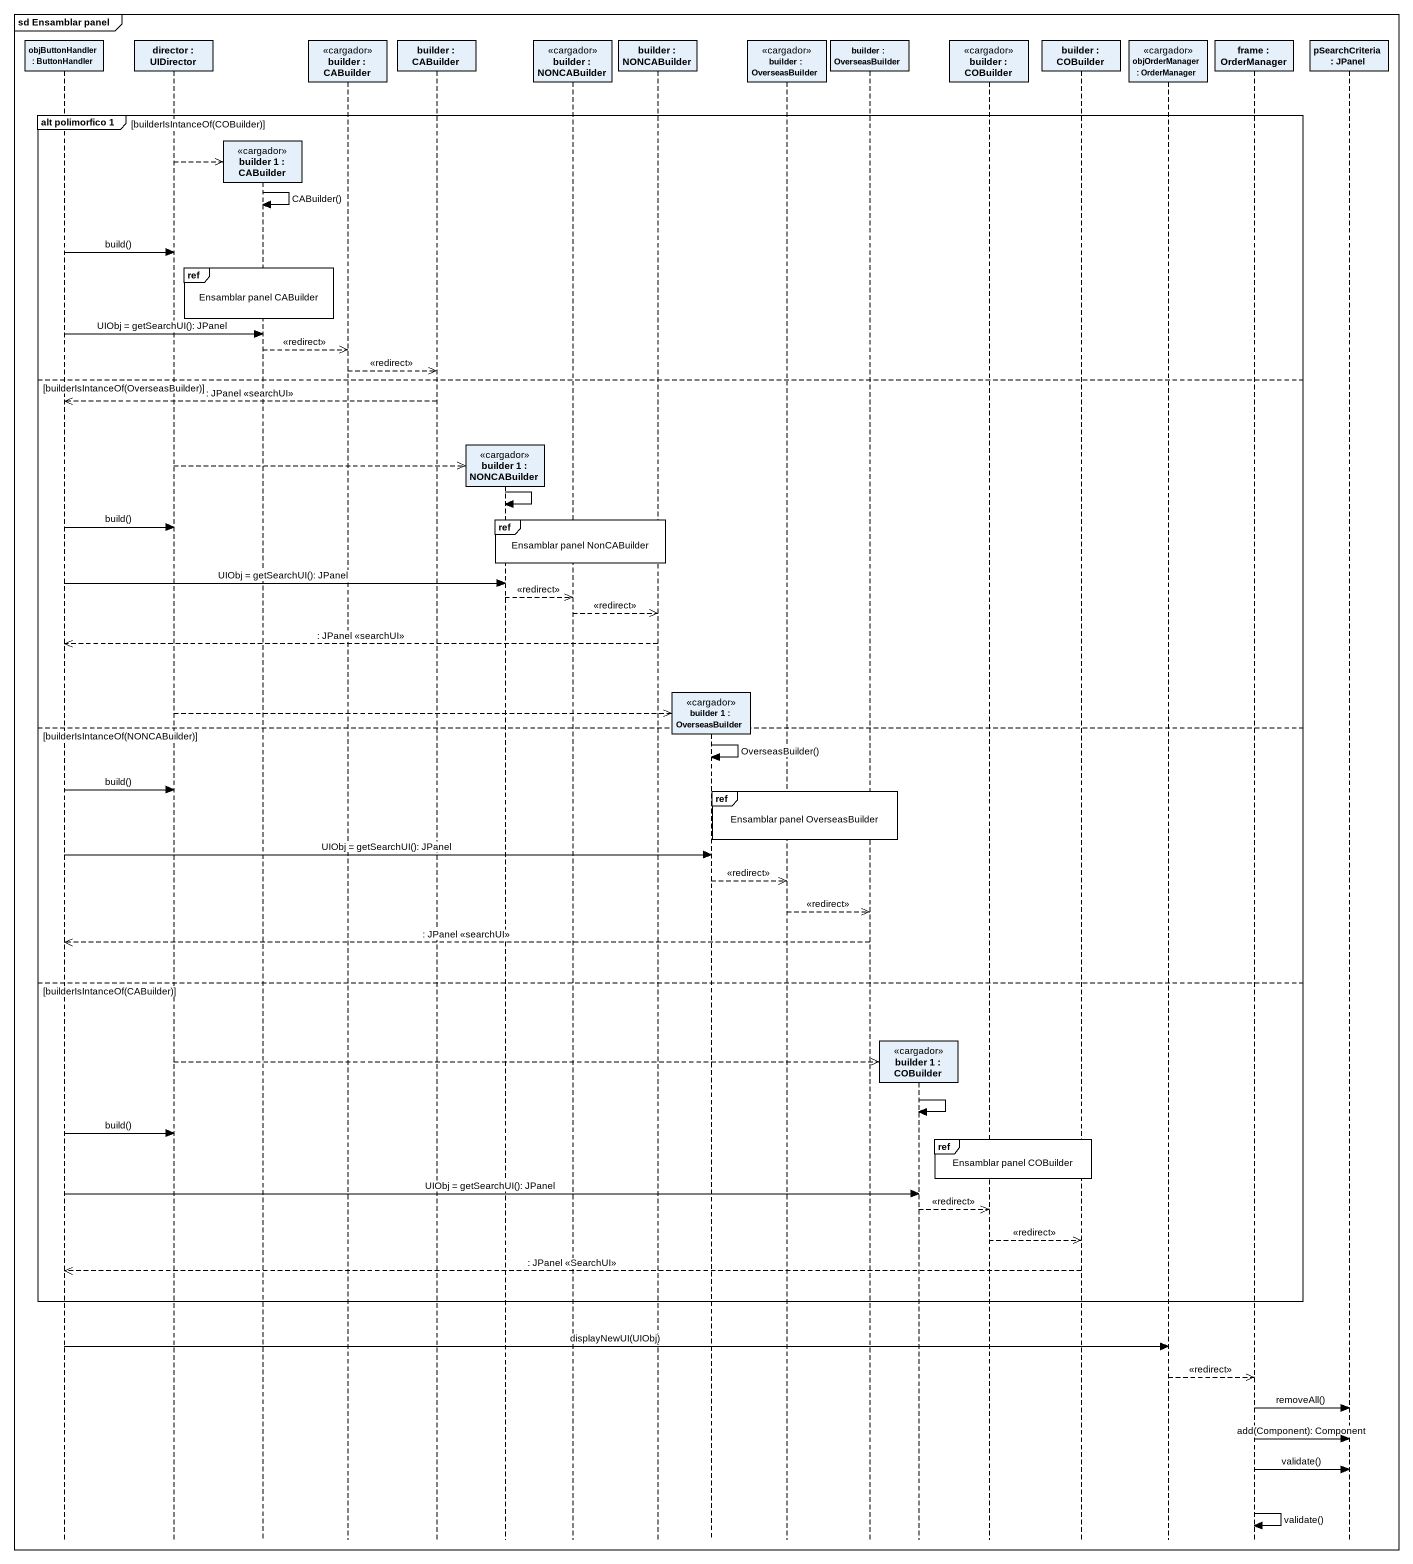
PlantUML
@startuml
mainframe sd Ensamblar panel
hide footbox
participant "objButtonHandler : ButtonHandler" as objButtonHandler
participant "director : UIDirector" as director
participant "builder 1 : CABuilder" as builder_1 <<cargador>>
participant "builder : CABuilder" as builder <<cargador>>
participant "builder : CABuilder" as builder_2
participant "builder 1 : NONCABuilder" as builder_1_2 <<cargador>>
participant "builder : NONCABuilder" as builder_3 <<cargador>>
participant "builder : NONCABuilder" as builder_4
participant "builder 1 : OverseasBuilder" as builder_1_3 <<cargador>>
participant "builder : OverseasBuilder" as builder_5 <<cargador>>
participant "builder : OverseasBuilder" as builder_6
participant "builder 1 : COBuilder" as builder_1_4 <<cargador>>
participant "builder : COBuilder" as builder_7 <<cargador>>
participant "builder : COBuilder" as builder_8
participant "objOrderManager : OrderManager" as objOrderManager <<cargador>>
participant "frame : OrderManager" as frame_
participant "pSearchCriteria : JPanel" as pSearchCriteria

group alt polimorfico 1 [builderIsIntanceOf(COBuilder)]
  director -->> builder_1 **
  builder_1 -> builder_1 : CABuilder()
  objButtonHandler -> director : build()
  ref over builder_1 : Ensamblar panel CABuilder
  objButtonHandler -> builder_1 : UIObj = getSearchUI(): JPanel
  builder_1 -->> builder : <<redirect>>
  builder -->> builder_2 : <<redirect>>
else builderIsIntanceOf(OverseasBuilder)
  builder_2 -->> objButtonHandler : : JPanel <<searchUI>>
  director -->> builder_1_2 **
  builder_1_2 -> builder_1_2
  ref over builder_1_2, builder_3, builder_4 : Ensamblar panel NonCABuilder
  objButtonHandler -> director : build()
  objButtonHandler -> builder_1_2 : UIObj = getSearchUI(): JPanel
  builder_1_2 -->> builder_3 : <<redirect>>
  builder_3 -->> builder_4 : <<redirect>>
  builder_4 -->> objButtonHandler : : JPanel <<searchUI>>
  director -->> builder_1_3 **
else builderIsIntanceOf(NONCABuilder)
  builder_1_3 -> builder_1_3 : OverseasBuilder()
  objButtonHandler -> director : build()
  ref over builder_5, builder_6 : Ensamblar panel OverseasBuilder
  objButtonHandler -> builder_1_3 : UIObj = getSearchUI(): JPanel
  builder_1_3 -->> builder_5 : <<redirect>>
  builder_5 -->> builder_6 : <<redirect>>
  builder_6 -->> objButtonHandler : : JPanel <<searchUI>>
else builderIsIntanceOf(CABuilder)
  director -->> builder_1_4 **
  builder_1_4 -> builder_1_4
  objButtonHandler -> director : build()
  ref over builder_7, builder_8 : Ensamblar panel COBuilder
  objButtonHandler -> builder_1_4 : UIObj = getSearchUI(): JPanel
  builder_1_4 -->> builder_7 : <<redirect>>
  builder_7 -->> builder_8 : <<redirect>>
  builder_8 -->> objButtonHandler : : JPanel <<SearchUI>>
end
objButtonHandler -> objOrderManager : displayNewUI(UIObj)
objOrderManager -->> frame_ : <<redirect>>
frame_ -> pSearchCriteria : removeAll()
frame_ -> pSearchCriteria : add(Component): Component
frame_ -> pSearchCriteria : validate()
frame_ -> frame_ : validate()
@enduml
